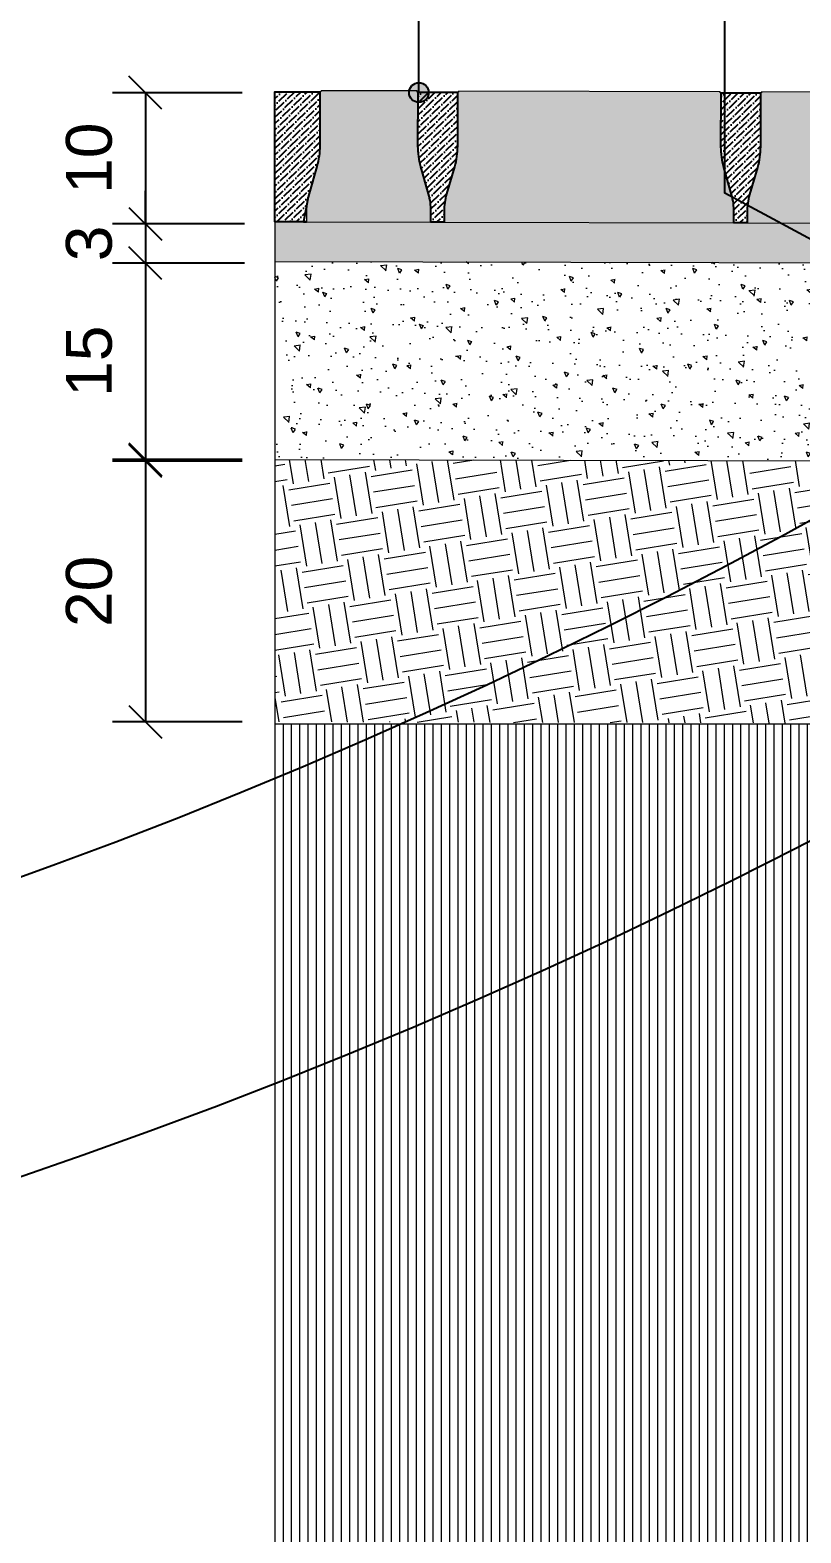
# Model space of a CAD drawing. Header units: metres. Extents: x -325 to 301, y -147 to 149.
# Drawn here: x 18.327 to 18.915, y 76.367 to 77.513 of the extents above; entities that cross this region are included whole.
import ezdxf

# ---------------------------------------------------------------- set-up
doc = ezdxf.new("R2010")
doc.units = ezdxf.units.M
doc.layers.get('Defpoints').update_dxf_attribs({"lineweight": 13})
for name, color, linetype, plot in [('-aux', 50, 'Continuous', False), ('-AUX-QAD', 5, 'Continuous', False), ('-AUX_MON', 3, 'Continuous', False)]:
    doc.layers.add(name, color=color, linetype=linetype, plot=plot)
doc.layers.add('0-TX-1_25', color=7, linetype='Continuous', true_color=0x3f4f7f)
doc.layers.add('EIT_3 TR sorra', color=7, linetype='Continuous', true_color=0xd8ceb0)
doc.layers.add('03-TR-Paviment_05_Open Joint Precast Pavements', color=7, linetype='Continuous', lineweight=5, true_color=0xb3b3b3)
doc.layers.add('3-TR tot_u', color=7, linetype='Continuous', lineweight=5, true_color=0x787878)
for name, color, linetype, lineweight in [('1-CM', 7, 'Continuous', 0), ('2-L-secció', 1, 'Continuous', 0), ('3-TR Seleccionat', 44, 'Continuous', 0), ('3-TR Tot-u', 37, 'Continuous', 0)]:
    doc.layers.add(name, color=color, linetype=linetype, lineweight=lineweight)
doc.styles.get("Standard").update_dxf_attribs({"font": 'arial.ttf'})
doc.dimstyles.new('ISO-25', dxfattribs={"dimtxt": 0.1, "dimasz": 0.1, "dimexe": 0.1, "dimexo": 0.1, "dimgap": 0.1, "dimtad": 1, "dimdec": 0, "dimlfac": 100, "dimzin": 9, "dimtxsty": 'Standard', "dimblk": 'OBLIQUE', "dimcen": 0.1, "dimadec": 0, "dimazin": 0, "dimtfac": 1, "dimtdec": 0, "dimtmove": 0, "dimatfit": 3, "dimldrblk": 'OBLIQUE', "dimfxl": 1, "dimarcsym": 0})

# ---------------------------------------------------------------- blocks, each defined once
blk = doc.blocks.new('_Oblique')
at = {"color": 0, "lineweight": -2}
blk.add_line((-0.499999999995058, -0.4999999998130015), (0.500000000028669, 0.500000000163238), dxfattribs=at)
blk = doc.blocks.new('*D1010')
at = {"layer": '0-TX-1_25', "color": 0, "lineweight": -2, "transparency": 16777216}
for p, q in [((18.41492344670792, 77.36556644461412), (18.41492344670792, 77.39056644461412)), ((18.48881634781787, 77.36556644461412), (18.38992344670792, 77.36556644461412)), ((18.41492344670792, 77.36556644461412), (18.41492344670792, 77.33556644386111)), ((18.49064122766238, 77.33556644386111), (18.38992344670792, 77.33556644386111)), ((18.41492344670792, 77.33556644386111), (18.41492344670792, 77.3105664438611))]:
    blk.add_line(p, q, dxfattribs=at)
at = {"layer": 'Defpoints', "color": 0, "transparency": 16777216}
for p in [(18.51381634781787, 77.36556644461412), (18.41492344670792, 77.33556644386111), (18.51564122766237, 77.33556644386111)]:
    blk.add_point(p, dxfattribs=at)
at = {"layer": '0-TX-1_25', "color": 0, "lineweight": -2, "transparency": 16777216, "xscale": 0.025, "yscale": 0.025, "zscale": 0.025}
for p, rotation in [((18.41492344670792, 77.36556644461412), 270), ((18.41492344670792, 77.33556644386111), 90)]:
    blk.add_blockref('_Oblique', p, dxfattribs=dict(at, rotation=rotation))
at = {"layer": '0-TX-1_25', "color": 0, "transparency": 16777216, "insert": (18.37204145489347, 77.3505664442376), "char_height": 0.035, "attachment_point": 5, "rotation": 90}
blk.add_mtext('3', dxfattribs=at)
blk = doc.blocks.new('*D1015')
at = {"layer": '0-TX-1_25', "color": 0, "lineweight": -2, "transparency": 16777216}
for p, q in [((18.48881635105336, 77.33556644391886), (18.38992344669733, 77.33556644391886)), ((18.41492344669733, 77.33556644391886), (18.41492344669733, 77.18587094909667)), ((18.48881635099925, 77.18587094909667), (18.38992344669733, 77.18587094909667))]:
    blk.add_line(p, q, dxfattribs=at)
at = {"layer": 'Defpoints', "color": 0, "transparency": 16777216}
for p in [(18.51381635105336, 77.33556644391886), (18.41492344669733, 77.18587094909667), (18.51381635099925, 77.18587094909667)]:
    blk.add_point(p, dxfattribs=at)
at = {"layer": '0-TX-1_25', "color": 0, "lineweight": -2, "transparency": 16777216, "xscale": 0.025, "yscale": 0.025, "zscale": 0.025}
for p, rotation in [((18.41492344669733, 77.33556644391886), 90), ((18.41492344669733, 77.18587094909667), 270)]:
    blk.add_blockref('_Oblique', p, dxfattribs=dict(at, rotation=rotation))
at = {"layer": '0-TX-1_25', "color": 0, "transparency": 16777216, "insert": (18.37205339212709, 77.26071869650775), "char_height": 0.035, "attachment_point": 5, "rotation": 90}
blk.add_mtext('15', dxfattribs=at)
blk = doc.blocks.new('*D1016')
at = {"layer": '0-TX-1_25', "color": 0, "lineweight": -2, "transparency": 16777216}
for p, q in [((15.70371011793327, 77.18496445276551), (15.57871011793327, 77.18496445276551)), ((15.60371011793328, 76.9849631720738), (15.60371011793328, 77.18496445276551)), ((15.52872370034129, 76.9849631720738), (15.62871011793328, 76.9849631720738))]:
    blk.add_line(p, q, dxfattribs=at)
at = {"layer": 'Defpoints', "color": 0, "transparency": 16777216}
for p in [(15.60371011793328, 77.18496445276551), (18.88573987687564, 77.18496445276551), (15.50372370034129, 76.9849631720738)]:
    blk.add_point(p, dxfattribs=at)
at = {"layer": '0-TX-1_25', "color": 0, "lineweight": -2, "transparency": 16777216, "xscale": 0.025, "yscale": 0.025, "zscale": 0.025}
for p, rotation in [((15.60371011793328, 77.18496445276551), 90), ((15.60371011793328, 76.9849631720738), 270)]:
    blk.add_blockref('_Oblique', p, dxfattribs=dict(at, rotation=rotation))
at = {"layer": '0-TX-1_25', "color": 0, "transparency": 16777216, "insert": (15.56084006336303, 77.08496381241964), "char_height": 0.035, "attachment_point": 5, "rotation": 90}
blk.add_mtext('20', dxfattribs=at)
blk = doc.blocks.new('POINT')
at = {"layer": '0-TX-1_25'}
h = blk.add_hatch(dxfattribs=at)
h.set_pattern_fill('ANGLE', color=256)
h.set_pattern_definition([(0, (-83.74681484067048, -12.72584030761209), (0, 6.985), [5.08, -1.905]), (90, (-83.74681484067048, -12.72584030761209), (-6.985, 4.277078946022131e-16), [5.08, -1.905])])
edge = h.paths.add_edge_path()
edge.add_arc((0, 0), 0.0075, 0, 360)
h = blk.add_hatch(color=256, dxfattribs=at)
h.dxf.hatch_style = 1
edge = h.paths.add_edge_path()
edge.add_arc((0, 0), 0.0075, 0, 360)
blk.add_circle((0, 0), 0.0075, dxfattribs=at)
blk = doc.blocks.new('*D1017')
at = {"layer": '0-TX-1_25', "color": 0, "lineweight": -2, "transparency": 16777216}
for p, q in [((18.48881635105336, 77.46547737034828), (18.3899234467079, 77.46547737034828)), ((18.4149234467079, 77.46547737034828), (18.4149234467079, 77.36556644386111)), ((18.49064122766238, 77.36556644386111), (18.3899234467079, 77.36556644386111))]:
    blk.add_line(p, q, dxfattribs=at)
at = {"layer": 'Defpoints', "color": 0, "transparency": 16777216}
for p in [(18.51381635105336, 77.46547737034828), (18.4149234467079, 77.36556644386111), (18.51564122766237, 77.36556644386111)]:
    blk.add_point(p, dxfattribs=at)
at = {"layer": '0-TX-1_25', "color": 0, "lineweight": -2, "transparency": 16777216, "xscale": 0.025, "yscale": 0.025, "zscale": 0.025}
for p, rotation in [((18.4149234467079, 77.46547737034828), 90), ((18.4149234467079, 77.36556644386111), 270)]:
    blk.add_blockref('_Oblique', p, dxfattribs=dict(at, rotation=rotation))
at = {"layer": '0-TX-1_25', "color": 0, "transparency": 16777216, "insert": (18.37205339213766, 77.4155219071047), "char_height": 0.035, "attachment_point": 5, "rotation": 90}
blk.add_mtext('10', dxfattribs=at)
blk = doc.blocks.new('*D1018')
at = {"layer": '0-TX-1_25', "color": 0, "lineweight": -2, "transparency": 16777216}
for p, q in [((18.48881635105336, 77.18461955451988), (18.38992344669735, 77.18461955451988)), ((18.41492344669735, 77.18461955451988), (18.41492344669735, 76.98580598720302)), ((18.48870517934821, 76.98580598720302), (18.38992344669735, 76.98580598720302))]:
    blk.add_line(p, q, dxfattribs=at)
at = {"layer": 'Defpoints', "color": 0, "transparency": 16777216}
for p in [(18.51381635105336, 77.18461955451988), (18.41492344669735, 76.98580598720302), (18.5137051793482, 76.98580598720302)]:
    blk.add_point(p, dxfattribs=at)
at = {"layer": '0-TX-1_25', "color": 0, "lineweight": -2, "transparency": 16777216, "xscale": 0.025, "yscale": 0.025, "zscale": 0.025}
for p, rotation in [((18.41492344669735, 77.18461955451988), 90), ((18.41492344669735, 76.98580598720302), 270)]:
    blk.add_blockref('_Oblique', p, dxfattribs=dict(at, rotation=rotation))
at = {"layer": '0-TX-1_25', "color": 0, "transparency": 16777216, "insert": (18.37205339212711, 77.08521277086143), "char_height": 0.035, "attachment_point": 5, "rotation": 90}
blk.add_mtext('20', dxfattribs=at)

msp = doc.modelspace()

# ---------------------------------------------------------------- hatches: boundary and pattern name
at = {"layer": '03-TR-Paviment_05_Open Joint Precast Pavements'}
h = msp.add_hatch(color=256, dxfattribs=at)
h.dxf.hatch_style = 1
edge = h.paths.add_edge_path()
edge.add_line((18.63285005998895, 77.3667874868365), (18.63286955396742, 77.37498324190844))
edge.add_arc((18.58445212762864, 77.37509838972561), 0.04841756326263924, 359.8637376662815, 375.8627567926698)
edge.add_line((18.63102591059268, 77.38833255659435), (18.62512861260311, 77.4090863753913))
edge.add_arc((18.6800970940855, 77.42470592902502), 0.05714459215181739, 179.8637303040263, 195.8627494303093, ccw=False)
edge.add_line((18.62295266355486, 77.42484183901567), (18.62305047105164, 77.46596699546669))
edge.add_line((18.62305047105164, 77.46596699546669), (18.62225326777533, 77.4659688928036))
edge.add_line((18.62225326777533, 77.4659688928036), (18.62225527570681, 77.46681296605263))
edge.add_line((18.62225527570681, 77.46681296605263), (18.54895768894912, 77.46698728984799))
edge.add_line((18.54895768894912, 77.46698728984799), (18.54895568055198, 77.46614321496915))
edge.add_line((18.54895568055198, 77.46614321496915), (18.54815847727568, 77.4661451155657))
edge.add_line((18.54815847727568, 77.4661451155657), (18.54806067024455, 77.42501995306108))
edge.add_arc((18.49091624987439, 77.42515585788652), 0.05714458197907877, 343.86471633237176, 359.86373545865416, ccw=False)
edge.add_line((18.54580980374575, 77.40927502059955), (18.53981385541246, 77.38854948164541))
edge.add_arc((18.5863241510812, 77.37509393776595), 0.04841755120083587, 163.8647124986113, 179.8637316250004)
edge.add_line((18.53790673681632, 77.37520909065958), (18.53788724516616, 77.36701333651897))
edge.add_line((18.53788724516616, 77.36701333651897), (18.63285005998895, 77.3667874868365))
h = msp.add_hatch(color=256, dxfattribs=at)
h.dxf.hatch_style = 1
edge = h.paths.add_edge_path()
edge.add_line((18.86408614761294, 77.36623753247429), (18.86410564019442, 77.37443328801189))
edge.add_arc((18.81568821869608, 77.37454844021732), 0.04841755843264849, 359.8637324597371, 375.8627515861262)
edge.add_line((18.86226199821667, 77.38778260153364), (18.85636469929577, 77.40853642079625))
edge.add_arc((18.91133318326333, 77.42415597477923), 0.05714459463781036, 179.8637299597835, 195.8627490860664, ccw=False)
edge.add_line((18.85418875024752, 77.42429188511912), (18.8542865577443, 77.46541704319995))
edge.add_line((18.8542865577443, 77.46541704319995), (18.85348935493366, 77.46541893867422))
edge.add_line((18.85348935493366, 77.46541893867422), (18.85349136193381, 77.46626301215608))
edge.add_line((18.85349136193381, 77.46626301215608), (18.65392047747136, 77.46673765302282))
edge.add_line((18.65392047747136, 77.46673765302282), (18.65391846953989, 77.46589357884247))
edge.add_line((18.65391846953989, 77.46589357884247), (18.65312126672924, 77.46589547734354))
edge.add_line((18.65312126672924, 77.46589547734354), (18.65302345969812, 77.42477031809855))
edge.add_arc((18.59587902726484, 77.42490622460772), 0.05714459404616398, 343.8647146729562, 359.86373379923896, ccw=False)
edge.add_line((18.650772592268, 77.4090253823774), (18.6447766439347, 77.38829984388892))
edge.add_arc((18.69128694232144, 77.374844301317), 0.04841755344839514, 163.8647148788183, 179.8637340052075)
edge.add_line((18.64286952580423, 77.37495945220459), (18.6428500336884, 77.36676369759832))
edge.add_line((18.6428500336884, 77.36676369759832), (18.86408614761294, 77.36623753247429))
h = msp.add_hatch(color=256, dxfattribs=at)
h.dxf.hatch_style = 1
edge = h.paths.add_edge_path()
edge.add_line((19.0415768010831, 77.36581190711465), (19.04159629180194, 77.37400766335074))
edge.add_arc((18.99317887040652, 77.3741228222997), 0.04841755834575468, 359.8637244794061, 375.8627436057946)
edge.add_line((19.03975265168683, 77.38735697710533), (19.03385535276593, 77.40811079660077))
edge.add_arc((19.08882383424832, 77.4237303502345), 0.05714459215181739, 179.8637303040263, 195.8627494303093, ccw=False)
edge.add_line((19.03167940371767, 77.42386626022514), (19.03177721121446, 77.46499141784031))
edge.add_line((19.03177721121446, 77.46499141784031), (19.03098000700683, 77.46499331378024))
edge.add_line((19.03098000700683, 77.46499331378024), (19.0309820149383, 77.4658373872621))
edge.add_line((19.0309820149383, 77.4658373872621), (18.88515655671344, 77.46618420596812))
edge.add_line((18.88515655671344, 77.46618420596812), (18.88515455064461, 77.46534013015795))
edge.add_line((18.88515455064461, 77.46534013015795), (18.88435734643699, 77.46534203052167))
edge.add_line((18.88435734643699, 77.46534203052167), (18.8842595389402, 77.42421686941404))
edge.add_arc((18.8271151129012, 77.42435277851132), 0.05714458765805319, 343.8647120627596, 359.86373118904174, ccw=False)
edge.add_line((18.88200867104442, 77.40847193555553), (18.87601272410811, 77.38774639706705))
edge.add_arc((18.92252301954402, 77.37429085153082), 0.04841755143760445, 163.8647105387003, 179.8637296650898)
edge.add_line((18.87410560504631, 77.37440600608122), (18.87408611246482, 77.36621025077645))
edge.add_line((18.87408611246482, 77.36621025077645), (19.0415768010831, 77.36581190711465))
at = {"layer": '3-TR Seleccionat'}
h = msp.add_hatch(dxfattribs=at)
h.set_pattern_fill('ANSI31', color=256, scale=0.002, angle=225, style=0)
h.set_pattern_definition([(270, (1.724461629969113, 15.11476513127442), (0.00635, -4.336808689942018e-19), [])])
edge = h.paths.add_edge_path()
edge.add_line((19.75054990936692, 75.92650813836374), (19.47694866301461, 76.98401666688261))
edge.add_line((19.47694866301461, 76.98401666688261), (18.51381635105335, 76.98401666688261))
edge.add_line((18.51381635105335, 76.98401666688261), (18.51381635105335, 75.16673965454368))
edge.add_line((18.51381635105335, 75.16673965454368), (19.49426612209626, 75.16673965396937))
edge.add_line((19.49426612209626, 75.16673965396937), (21.49455763863497, 75.16673965536636))
edge.add_line((21.49455763863497, 75.16673965536636), (21.49455763910063, 75.63644658111613))
edge.add_line((21.49455763910063, 75.63644658111613), (20.88037853927882, 75.63644658097395))
edge.add_arc((20.88037853166948, 77.23644658039092), 1.599999999416966, 251.5650427093889, 270.00000027248956, ccw=False)
edge.add_line((20.3744138818989, 75.71855337883923), (19.75054990936692, 75.92650813836374))
at = {"layer": '3-TR Tot-u'}
h = msp.add_hatch(dxfattribs=at)
h.set_pattern_fill('EARTH', color=256, scale=0.005, angle=-80.8247561036608, style=0)
h.set_pattern_definition([(279.1752438963392, (-16.076130542985, -3.487025006103835), (0.03640645211205976, -0.02628108149624554), [0.03175, -0.03175]), (279.1752438963392, (-16.06437663043344, -3.485126499113363), (0.03640645211205976, -0.02628108149624554), [0.03175, -0.03175]), (279.1752438963392, (-16.05262271788188, -3.483227992122906), (0.03640645211205976, -0.02628108149624554), [0.03175, -0.03175]), (9.175243896339197, (-16.04807191136788, -3.486513127309934), (0.02628108149624554, 0.03640645211205976), [0.03175, -0.03175]), (9.175243896339197, (-16.04617340437741, -3.498267039861489), (0.02628108149624554, 0.03640645211205976), [0.03175, -0.03175]), (9.175243896339197, (-16.04427489738694, -3.510020952413043), (0.02628108149624554, 0.03640645211205976), [0.03175, -0.03175])])
h.paths.add_polyline_path([(18.51381635105335, 77.185806247859), (18.51381635105335, 76.98575332269903), (19.23750232017887, 76.98401666688261), (19.28499889836745, 77.18406078773222)])
at = {"layer": '3-TR tot_u'}
h = msp.add_hatch(dxfattribs=at)
h.set_pattern_fill('AR-CONC', color=256, scale=0.0002, angle=90.26641431039367)
h.set_pattern_definition([(140.2664143103937, (-15.25055086058383, 5.901569634776465), (0.003018358551071247, 0.03645136258436954), [0.00381, -0.04191]), (85.26641431039367, (-15.25055086058383, 5.901569634776465), (-0.03817818106754276, -0.007226282933233686), [0.003048, -0.033528116834]), (190.7178590103937, (-15.25029933138488, 5.904607238571955), (-0.03515982095845395, 0.02922507956224307), [0.00323800176, -0.03561804892000001]), (136.4506143103937, (-15.26071075075085, 5.901522392908689), (0.00815628255818146, 0.05425431968784703), [0.005715, -0.062865]), (186.9019719203937, (-15.26003106598449, 5.906043582175769), (-0.04970546584793135, 0.04725021761608914), [0.004857004628, -0.053427121632]), (81.45056548039366, (-15.26071075075085, 5.901522392908689), (-0.04970546584550613, 0.04725021761879526), [0.004571993414, -0.050291946384]), (111.2664143103937, (-15.25819439914298, 5.906614148459141), (0.02031182351307306, 0.03041765279537408), [0.00381, -0.04191]), (56.2664143103937, (-15.25819439914298, 5.906614148459141), (-0.03689466829018208, 0.01218898497184377), [0.003048, -0.033528]), (161.7178593103937, (-15.25650174717334, 5.909148952857649), (-0.01658284496692729, 0.04260663769872181), [0.003238001759999998, -0.03561798751999996]), (127.7664143103937, (-15.25055086058383, 5.901569634776465), (-0.01691369723239765, 0.0005390813352213942), [0, -0.0331216, 0, -0.034036, 0, -0.033655]), (97.76641431039367, (-15.25055086058383, 5.901569634776465), (-0.02009803784807661, 0.01327062430379522), [0, -0.0194056, 0, -0.0323596, 0, -0.012827]), (57.76641431039366, (-15.25049818590126, 5.890241357240242), (0.001019642850235293, 0.02712315336894964), [0, -0.0127, 0, -0.039624, 0, -0.052578]), (47.76641431039366, (-15.25047456496737, 5.885161412156734), (-0.005222997154178432, 0.02960187044262312), [0, -0.01651, 0, -0.0263144, 0, -0.037338])])
h.paths.add_polyline_path([(18.51381635105335, 77.3367535963155), (18.51381635105335, 77.18675320547253), (19.30457306371456, 77.18496344205433), (19.30446601180893, 77.33496406855863)])
at = {"layer": 'EIT_3 TR sorra'}
h = msp.add_hatch(dxfattribs=at)
h.set_pattern_fill('ANSI36', color=256, scale=0.001075000000000009, angle=-0.7037206618616451, style=0, double=1)
h.set_pattern_definition([(44.29627933813831, (-10.89624024207606, 7.219950569920428), (0.001891461180019339, 0.006614238622742778), [0.00853281250000006, -0.001706562500000013, 0, -0.001706562500000013])])
edge = h.paths.add_edge_path()
edge.add_line((18.53788722095177, 77.36700276996586), (18.53569824281931, 77.36700276996586))
edge.add_line((18.53569824281931, 77.36700276996586), (18.51381635105335, 77.36700276996586))
edge.add_line((18.51381635105335, 77.36700276996586), (18.51381635105335, 77.42550971344963))
edge.add_line((18.51381635105335, 77.42550971344963), (18.51381635105335, 77.46618577734213))
edge.add_line((18.51381635105335, 77.46618577734213), (18.54815846190886, 77.4661380433349))
edge.add_line((18.54815846190886, 77.4661380433349), (18.54806064463318, 77.4250093881378))
edge.add_arc((18.4909162204839, 77.4251452958111), 0.05714458576496215, 343.86471348595865, 359.8637326122693, ccw=False)
edge.add_line((18.54580977720306, 77.40926445474494), (18.53981382933543, 77.38853891718779))
edge.add_arc((18.86188934699687, 77.31582850742693), 0.3301809242892117, 167.2784067536668, 171.0838673858629)
edge.add_line((18.53569824142232, 77.367002772527), (18.53788722048611, 77.36700276903454))
h = msp.add_hatch(dxfattribs=at)
h.set_pattern_fill('ANSI36', color=256, scale=0.001075000000000009, angle=-0.7037206618616451, style=0, double=1)
h.set_pattern_definition([(44.29627933813831, (-10.69631461917325, 7.219482154246606), (0.001891461180019339, 0.006614238622742778), [0.00853281250000006, -0.001706562500000013, 0, -0.001706562500000013])])
edge = h.paths.add_edge_path()
edge.add_line((18.64285002437518, 77.366760204673), (18.63285005486668, 77.36678398739193))
edge.add_line((18.63285005486668, 77.36678398739193), (18.63286954511986, 77.3749797426967))
edge.add_arc((18.58445212822829, 77.37509489763349), 0.04841755383238221, 359.8637292145833, 375.8627483406948)
edge.add_line((18.63102590407343, 77.3883290550543), (18.62512860608385, 77.40908287850786))
edge.add_arc((18.68009708259614, 77.42470243144314), 0.05714458718006524, 179.8637309925551, 195.8627501187732, ccw=False)
edge.add_line((18.6229526570356, 77.42483834073525), (18.62305047337995, 77.46596699546669))
edge.add_line((18.62305047337995, 77.46596699546669), (18.65312126626358, 77.4658954778092))
edge.add_line((18.65312126626358, 77.4658954778092), (18.65302344945357, 77.42476682284493))
edge.add_arc((18.59587902079961, 77.4249027265062), 0.05714459026008165, 343.86471751934084, 359.8637366456515, ccw=False)
edge.add_line((18.65077258295477, 77.4090218880551), (18.6447766355528, 77.3882963509636))
edge.add_arc((18.69128692519051, 77.37484080624219), 0.04841754564136608, 163.864709558125, 179.8637286843374)
edge.add_line((18.642869516491, 77.37495596160758), (18.64285002437518, 77.366760204673))
edge.add_line((18.64285002437518, 77.366760204673), (18.63285005486668, 77.36678398739193))
h = msp.add_hatch(dxfattribs=at)
h.set_pattern_fill('ANSI36', color=256, scale=0.001075000000000009, angle=-0.7037206618616451, style=0, double=1)
h.set_pattern_definition([(44.29627933813831, (-10.46507853154927, 7.218932201979868), (0.001891461180019339, 0.006614238622742778), [0.00853281250000006, -0.001706562500000013, 0, -0.001706562500000013])])
edge = h.paths.add_edge_path()
edge.add_line((18.8740861115335, 77.36621025124211), (18.864086142025, 77.36623403489236))
edge.add_line((18.864086142025, 77.36623403489236), (18.86410563274384, 77.3744297899643))
edge.add_arc((18.81568821668066, 77.37454494478467), 0.04841755300371786, 359.8637293500136, 375.8627484761251)
edge.add_line((18.86226199169741, 77.38777910208907), (18.85636469277651, 77.40853292554263))
edge.add_arc((18.91133316869324, 77.4241524767047), 0.05714458612250923, 179.863729445582, 195.8627485718004, ccw=False)
edge.add_line((18.85418874419392, 77.42428838753719), (18.85428656007261, 77.46541704250146))
edge.add_line((18.85428656007261, 77.46541704250146), (18.88435735388757, 77.46534552484397))
edge.add_line((18.88435735388757, 77.46534552484397), (18.88425953614623, 77.42421686918121))
edge.add_arc((18.827115107855, 77.42435277627244), 0.05714458990551153, 343.8647140794499, 359.8637332057612, ccw=False)
edge.add_line((18.88200866871611, 77.4084719346242), (18.87601272131414, 77.38774639776554))
edge.add_arc((18.92252301118468, 77.37429085470092), 0.04841754540459353, 163.8647115180524, 179.8637306442651)
edge.add_line((18.874105602718, 77.37440600840952), (18.8740861115335, 77.36621025124211))
edge.add_line((18.8740861115335, 77.36621025124211), (18.864086142025, 77.36623403489236))
h = msp.add_hatch(dxfattribs=at)
h.set_pattern_fill('ANSI36', color=256, scale=0.001075000000000009, angle=-0.7037206618616451, style=0, double=1)
h.set_pattern_definition([(62.57232194835935, (42.0238774020514, 325.55339835527), (-0.0002781454626811859, 0.006873748108251587), [0.008532812500000072, -0.001706562500000015, 0, -0.001706562500000015])])
h.paths.add_polyline_path([(18.51381635105335, 77.36700063381542), (18.51381635105335, 77.3367531377238), (19.30426612168648, 77.33496406902479), (19.30426612168648, 77.3651255513147)])

# ---------------------------------------------------------------- linework, layer by layer
at = {"layer": '-aux'}
for points in [[(18.53788722048611, 77.36700276903454), (18.53788722095177, 77.36700276996586), (18.53569824281931, 77.36700276996586), (18.51381635105335, 77.36700276996586), (18.51381635105335, 77.42550971344963), (18.51381635105335, 77.46618577734213), (18.54815846190886, 77.4661380433349), (18.54806064463318, 77.4250093881378, -0.0699225111484148), (18.54580977720306, 77.40926445474494), (18.53981382933543, 77.38853891718779, 0.01660598055813841), (18.53569824142232, 77.367002772527), (18.53788722048611, 77.36700276903454), (18.53788722095177, 77.36700276996586)], [(18.64285002437518, 77.366760204673), (18.63285005486668, 77.36678398739193), (18.63286954511986, 77.3749797426967, 0.06992251114754273), (18.63102590407343, 77.3883290550543), (18.62512860608385, 77.40908287850786, -0.06992251114800961), (18.6229526570356, 77.42483834073525), (18.62305047337995, 77.46596699546669), (18.65312126626358, 77.4658954778092), (18.65302344945357, 77.42476682284493, -0.0699225111484148), (18.65077258295477, 77.4090218880551), (18.6447766355528, 77.3882963509636, 0.06992251114798485), (18.642869516491, 77.37495596160758), (18.64285002437518, 77.366760204673), (18.63285005486668, 77.36678398739193)], [(18.8740861115335, 77.36621025124211), (18.864086142025, 77.36623403489236), (18.86410563274384, 77.3744297899643, 0.06992251114754273), (18.86226199169741, 77.38777910208907), (18.85636469277651, 77.40853292554263, -0.06992251114800961), (18.85418874419392, 77.42428838753719), (18.85428656007261, 77.46541704250146), (18.88435735388757, 77.46534552484397), (18.88425953614623, 77.42421686918121, -0.0699225111484148), (18.88200866871611, 77.4084719346242), (18.87601272131414, 77.38774639776554, 0.06992251114798485), (18.874105602718, 77.37440600840952), (18.8740861115335, 77.36621025124211), (18.864086142025, 77.36623403489236)]]:
    msp.add_lwpolyline(points, format="xyb", dxfattribs=at)
at = {"layer": '-AUX-QAD'}
for radius in [4.423163336561861, 4.207516772289723]:
    msp.add_circle((16.89760635375546, 80.82832178061602), radius, dxfattribs=at)
at = {"layer": '-AUX_MON'}
for radius in [2.605396921805838, 2.303722373471873]:
    msp.add_circle((19.91883515369868, 76.45016396264691), radius, dxfattribs=at)
at = {"layer": '0-TX-1_25'}
for points in [[(18.62364205417406, 77.46556624954914), (18.62364205347411, 77.98805721927303)], [(19.35101760937596, 77.12325160569117), (18.85702777132936, 77.38896943863205), (18.85702777132936, 77.98841661044213)]]:
    msp.add_lwpolyline(points, dxfattribs=at)
at = {"layer": '1-CM'}
for points in [[(18.63285005998895, 77.3667874868365), (18.63286955396742, 77.37498324190844, 0.06992251114875708), (18.63102591059268, 77.38833255659435), (18.62512861260311, 77.4090863753913, -0.0699225111482901), (18.62295266355486, 77.42484183901567), (18.62305047105164, 77.46596699546669), (18.62225326777533, 77.4659688928036), (18.62225527570681, 77.46681296605263), (18.54895768894912, 77.46698728984799), (18.54895568055198, 77.46614321496915), (18.54815847727568, 77.4661451155657), (18.54806067024455, 77.42501995306108, -0.0699225111482901), (18.54580980374575, 77.40927502059955), (18.53981385541246, 77.38854948164541, 0.06992251114875708), (18.53790673681632, 77.37520909065958), (18.53788724516616, 77.36701333651897)], [(18.86408614761294, 77.36623753247429), (18.86410564019442, 77.37443328801189, 0.06992251114875708), (18.86226199821667, 77.38778260153364), (18.85636469929577, 77.40853642079625, -0.0699225111482901), (18.85418875024752, 77.42429188511912), (18.8542865577443, 77.46541704319995), (18.85348935493366, 77.46541893867422), (18.85349136193381, 77.46626301215608), (18.65392047747136, 77.46673765302282), (18.65391846953989, 77.46589357884247), (18.65312126672924, 77.46589547734354), (18.65302345969812, 77.42477031809855, -0.0699225111482901), (18.650772592268, 77.4090253823774), (18.6447766439347, 77.38829984388892, 0.06992251114875708), (18.64286952580423, 77.37495945220459), (18.6428500336884, 77.36676369759832)], [(19.0415768010831, 77.36581190711465), (19.04159629180194, 77.37400766335074, 0.06992251114875708), (19.03975265168683, 77.38735697710533), (19.03385535276593, 77.40811079660077, -0.0699225111482901), (19.03167940371767, 77.42386626022514), (19.03177721121446, 77.46499141784031), (19.03098000700683, 77.46499331378024), (19.0309820149383, 77.4658373872621), (18.88515655671344, 77.46618420596812), (18.88515455064461, 77.46534013015795), (18.88435734643699, 77.46534203052167), (18.8842595389402, 77.42421686941404, -0.0699225111482901), (18.88200867104442, 77.40847193555553), (18.87601272410811, 77.38774639706705, 0.06992251114875708), (18.87410560504631, 77.37440600608122), (18.87408611246482, 77.36621025077645)]]:
    msp.add_lwpolyline(points, format="xyb", close=True, dxfattribs=at)
for points in [[(18.53788722095177, 77.36700276996586), (18.51381635105335, 77.36700276996586)], [(18.51381635105335, 77.33675313725797), (19.30426612168648, 77.33496406855866)], [(18.51381635105335, 77.18580624785899), (19.28499889836745, 77.18406078773222)], [(19.47694866301461, 76.98401666688261), (18.51381635105335, 76.98401666688261)]]:
    msp.add_lwpolyline(points, dxfattribs=at)
at = {"layer": '2-L-secció'}
msp.add_line((18.51381635105335, 77.46547737034825), (18.51381635105335, 75.16673965513353), dxfattribs=at)

# ---------------------------------------------------------------- block references
at = {"layer": '0-TX-1_25'}
msp.add_blockref('POINT', (18.62364205417406, 77.46556624954914), dxfattribs=at)

# ---------------------------------------------------------------- dimensions: what is measured, and where the dimension line sits
for base, p1, p2, picture, middle in [((18.4149234467079, 77.36556644386111), (18.51381635105335, 77.46547737034825), (18.51564122766237, 77.36556644386108), '*D1017', (18.41492344670792, 77.4155219071047)), ((18.41492344670792, 77.33556644386111), (18.51381634781786, 77.36556644461409), (18.51564122766237, 77.33556644386108), '*D1010', (18.41492344670793, 77.3505664442376))]:
    dim = msp.add_linear_dim(base=base, p1=p1, p2=p2, angle=90, dimstyle='ISO-25', override={"dimtxt": 0.035, "dimasz": 0.025, "dimexe": 0.025, "dimexo": 0.025, "dimgap": 0.025, "dimblk1": 'Oblique', "dimblk2": 'Oblique', "dimsah": 1, "dimfxl": 0.1, "dimfxlon": 1, "dimarcsym": 1}, dxfattribs=at)
    dim.commit()
    dim.dimension.update_dxf_attribs({"geometry": picture, "text_midpoint": middle, "dimtype": 160})
for base, p1, p2, picture, middle in [((18.41492344669733, 77.18587094909667), (18.51381635105335, 77.33556644391884), (18.51381635099924, 77.18587094909664), '*D1015', (18.37205339212709, 77.26071869650775)), ((15.60371011793328, 77.18496445276551), (15.50372370034128, 76.98496317207378), (18.88573987687563, 77.18496445276548), '*D1016', (15.56084006336303, 77.08496381241964)), ((18.41492344669735, 76.98580598720302), (18.51381635105335, 77.18461955451986), (18.5137051793482, 76.985805987203), '*D1018', (18.37205339212711, 77.08521277086143))]:
    dim = msp.add_linear_dim(base=base, p1=p1, p2=p2, angle=90, dimstyle='ISO-25', override={"dimtxt": 0.035, "dimasz": 0.025, "dimexe": 0.025, "dimexo": 0.025, "dimgap": 0.025, "dimblk1": 'Oblique', "dimblk2": 'Oblique', "dimsah": 1, "dimfxl": 0.1, "dimfxlon": 1, "dimarcsym": 1}, dxfattribs=at)
    dim.commit()
    dim.dimension.update_dxf_attribs({"geometry": picture, "text_midpoint": middle})

doc.saveas('drawing.dxf')
